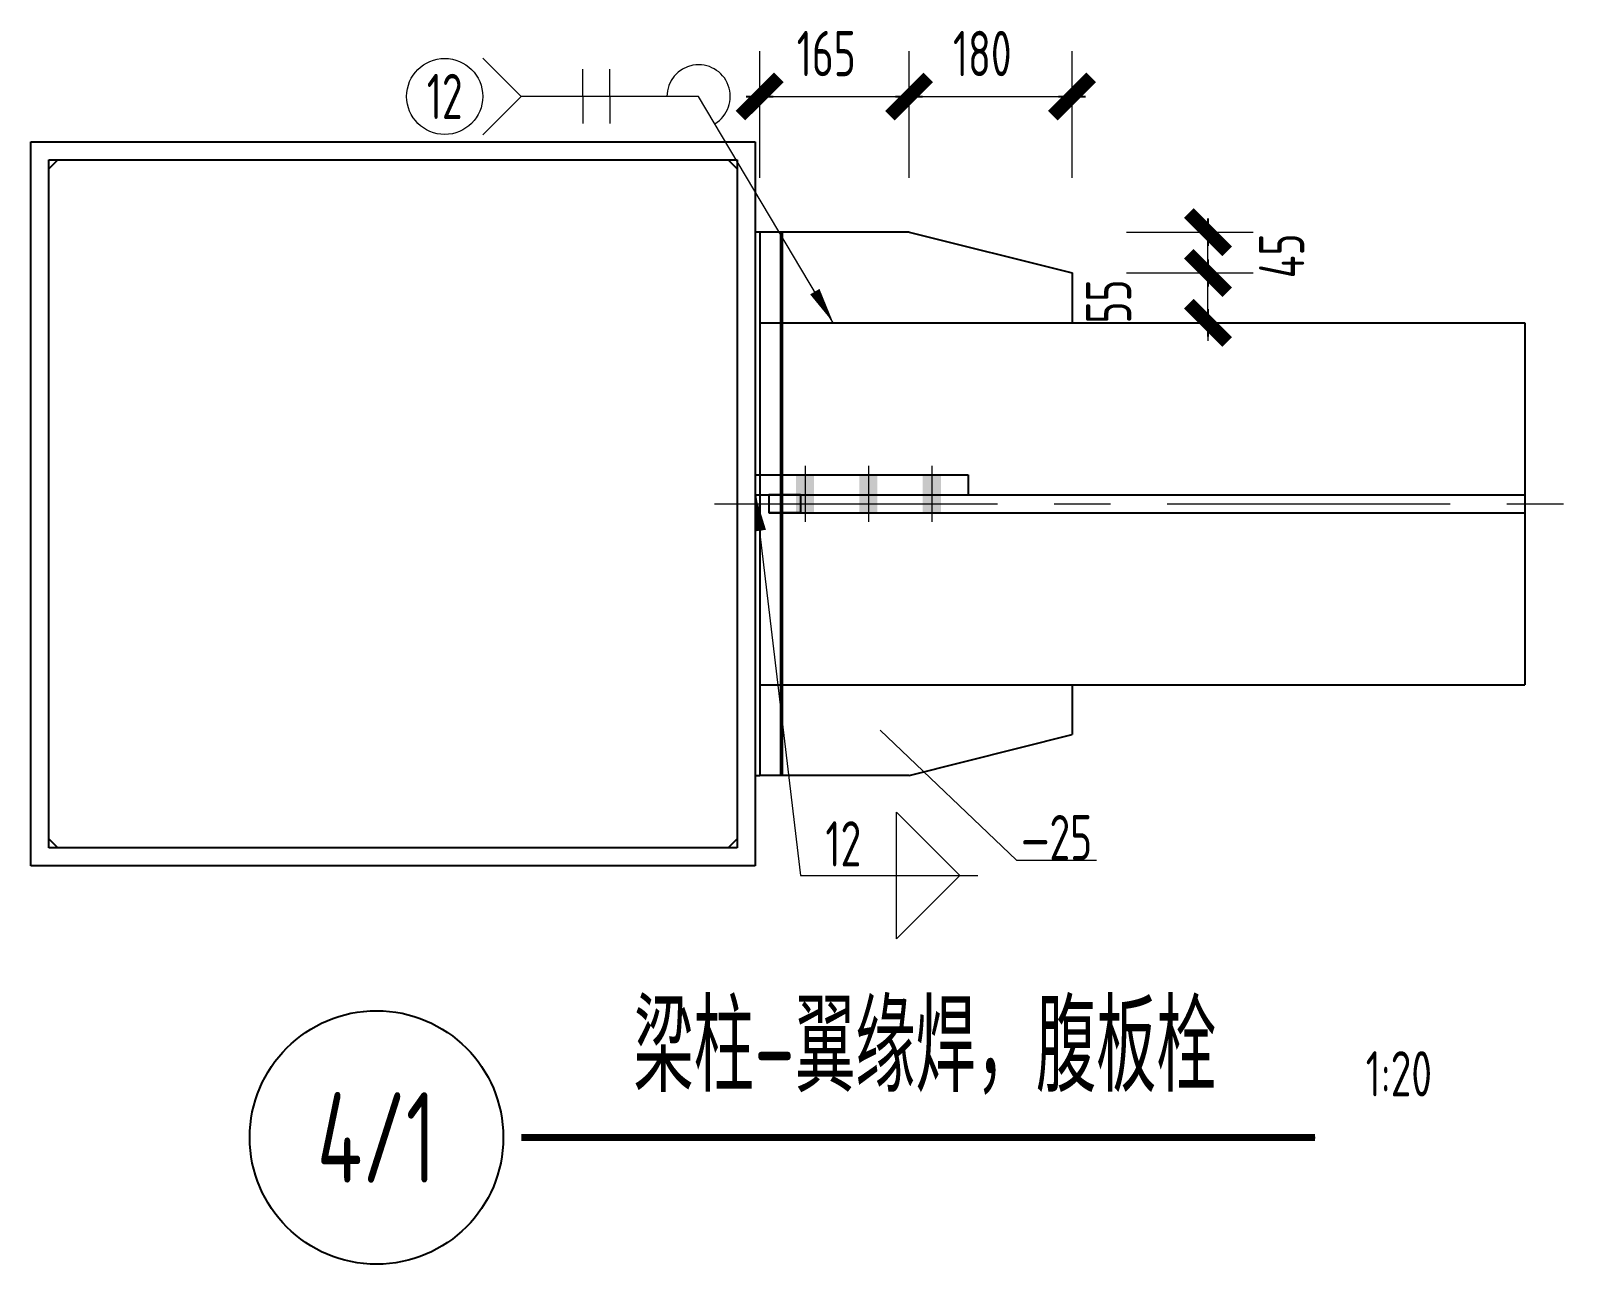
# Model space of a CAD drawing. Extents: x 31132 to 885236, y 345273 to 1212165.
# Drawn here: x 257124 to 263924, y 430736 to 436186 of the extents above; entities that cross this region are included whole.
import ezdxf
from ezdxf.enums import TextEntityAlignment as Align

# ---------------------------------------------------------------- set-up
doc = ezdxf.new("R2010")
doc.units = 0
doc.header["$LTSCALE"] = 1000
doc.linetypes.add('CENTER', pattern=[2, 1.25, -0.25, 0.25, -0.25])
doc.layers.get('0').update_dxf_attribs({"linetype": 'CONTINUOUS'})
doc.layers.add('AXIS', color=253, linetype='CENTER')
doc.styles.add('StTextStyle', font='yjkeng.shx', dxfattribs={"width": 0.7, "height": 250, "bigfont": 'yjkchn.shx'})
doc.styles.add('StTextStyleDim', font='yjkeng.shx', dxfattribs={"width": 0.7, "height": 50, "bigfont": 'yjkchn.shx'})

# ---------------------------------------------------------------- blocks, each defined once
blk = doc.blocks.new('Studio2')
blk.add_line((-200, 0), (200, 0))
blk.add_lwpolyline([(-106, -106, 60, 60, 0), (106, 106, 100, 100, 0)], format="xyseb")
blk = doc.blocks.new('_ArchTick')
at = {"color": 0, "linetype": 'ByBlock', "const_width": 0.5}
blk.add_lwpolyline([(-0.707, -0.707), (0.707, 0.707)], dxfattribs=at)

msp = doc.modelspace()

# ---------------------------------------------------------------- linework, layer by layer
at = {"color": 4, "linetype": 'ByBlock', "lineweight": 13}
for p, q in [((260343.66, 435536.09), (260343.66, 436096.09)), ((261003.66, 435536.09), (261003.66, 436096.09)), ((261003.66, 435536.09), (261003.66, 436096.09)), ((261723.66, 435536.09), (261723.66, 436096.09)), ((259119.95, 436065.8), (259289.66, 435896.09)), ((259561.66, 435896.09), (259561.66, 436016.09)), ((259681.66, 435896.09), (259681.66, 436016.09)), ((259289.66, 435896.09), (259119.95, 435726.39)), ((260073.66, 435896.09), (259289.66, 435896.09)), ((259561.66, 435896.09), (259561.66, 435776.09)), ((259681.66, 435896.09), (259681.66, 435776.09)), ((260668.66, 434896.09), (260073.66, 435896.09)), ((260343.66, 435896.09), (261003.66, 435896.09)), ((261003.66, 435896.09), (261723.66, 435896.09)), ((261963.66, 435296.09), (262523.66, 435296.09)), ((262323.66, 435116.09), (262323.66, 435296.09)), ((262323.66, 435116.09), (262323.66, 435196.09)), ((261963.66, 435116.09), (262523.66, 435116.09)), ((261963.66, 435116.09), (262523.66, 435116.09)), ((262323.66, 434896.09), (262323.66, 435116.09)), ((260668.66, 434896.09), (260586.84, 435033.59)), ((262323.66, 434896.09), (262323.66, 434816.09)), ((260543.66, 434264.09), (260543.66, 434016.09)), ((260823.66, 434264.09), (260823.66, 434016.09)), ((261103.66, 434264.09), (261103.66, 434016.09)), ((260323.66, 434136.09), (260523.66, 432453.54)), ((260875.66, 433096.09), (261478.46, 432521.09)), ((260947.66, 432173.54), (260947.66, 432733.54)), ((260947.66, 432733.54), (261227.66, 432453.54)), ((261478.46, 432521.09), (261831.26, 432521.09)), ((260523.66, 432453.54), (261307.66, 432453.54)), ((261227.66, 432453.54), (260947.66, 432173.54))]:
    msp.add_line(p, q, dxfattribs=at)
at = {"color": 4, "linetype": 'ByBlock'}
for p, q in [((257123.66, 435696.09), (260323.66, 435696.09)), ((257123.66, 432496.09), (257123.66, 435696.09)), ((260323.66, 435696.09), (260323.66, 432496.09)), ((257203.66, 435616.09), (260243.66, 435616.09)), ((257203.66, 432576.09), (257203.66, 435616.09)), ((257243.66, 435616.09), (257203.66, 435576.09)), ((260243.66, 435576.09), (260203.66, 435616.09)), ((260243.66, 435616.09), (260243.66, 432576.09)), ((260343.66, 435296.09), (260323.66, 435296.09)), ((260435.66, 435296.09), (260343.66, 435296.09)), ((260343.66, 435296.09), (260343.66, 434896.09)), ((261003.66, 435296.09), (260435.66, 435296.09)), ((260435.66, 435296.09), (260435.66, 434896.09)), ((260443.66, 432896.09), (260443.66, 435296.09)), ((261003.66, 435296.09), (261723.66, 435116.09)), ((261723.66, 435116.09), (261723.66, 434896.09)), ((260343.66, 434896.09), (260343.66, 433296.09)), ((260343.66, 434896.09), (260435.66, 434896.09)), ((260435.66, 434896.09), (263723.66, 434896.09)), ((260435.66, 434896.09), (260435.66, 433296.09)), ((261963.66, 434896.09), (262523.66, 434896.09)), ((263723.66, 434896.09), (263723.66, 433296.09)), ((260323.66, 434224.09), (261263.66, 434224.09)), ((261263.66, 434224.09), (261263.66, 434136.09)), ((260323.66, 434136.09), (261263.66, 434136.09)), ((260323.66, 434136.09), (260347.27, 433977.85)), ((260383.66, 434136.09), (260386.45, 434136.09)), ((260385.16, 434136.09), (260383.66, 434136.09)), ((260383.66, 434136.09), (260383.66, 434056.09)), ((260387.96, 434136.09), (260385.16, 434136.09)), ((260386.45, 434136.09), (260389.24, 434136.09)), ((260390.75, 434136.09), (260387.96, 434136.09)), ((260389.24, 434136.09), (260392.04, 434136.09)), ((260393.55, 434136.09), (260390.75, 434136.09)), ((260392.04, 434136.09), (260394.83, 434136.09)), ((260396.34, 434136.09), (260393.55, 434136.09)), ((260394.83, 434136.09), (260397.63, 434136.09)), ((260399.13, 434136.09), (260396.34, 434136.09)), ((260397.63, 434136.09), (260400.41, 434136.09)), ((260401.9, 434136.09), (260399.13, 434136.09)), ((260400.41, 434136.09), (260403.17, 434136.09)), ((260404.65, 434136.09), (260401.9, 434136.09)), ((260403.17, 434136.09), (260405.92, 434136.09)), ((260407.41, 434136.09), (260404.65, 434136.09)), ((260405.92, 434136.09), (260408.68, 434136.09)), ((260410.17, 434136.09), (260407.41, 434136.09)), ((260408.68, 434136.09), (260411.44, 434136.09)), ((260412.93, 434136.09), (260410.17, 434136.09)), ((260411.44, 434136.09), (260414.2, 434136.09)), ((260415.67, 434136.09), (260412.93, 434136.09)), ((260414.2, 434136.09), (260416.91, 434136.09)), ((260418.36, 434136.09), (260415.67, 434136.09)), ((260416.91, 434136.09), (260419.6, 434136.09)), ((260421.05, 434136.09), (260418.36, 434136.09)), ((260419.6, 434136.09), (260422.28, 434136.09)), ((260423.74, 434136.09), (260421.05, 434136.09)), ((260422.28, 434136.09), (260424.97, 434136.09)), ((260426.43, 434136.09), (260423.74, 434136.09)), ((260424.97, 434136.09), (260427.66, 434136.09)), ((260429.11, 434136.09), (260426.43, 434136.09)), ((260427.66, 434136.09), (260430.33, 434136.09)), ((260431.73, 434136.09), (260429.11, 434136.09)), ((260430.33, 434136.09), (260432.92, 434136.09)), ((260434.32, 434136.09), (260431.73, 434136.09)), ((260432.92, 434136.09), (260435.51, 434136.09)), ((260436.9, 434136.09), (260434.32, 434136.09)), ((260435.51, 434136.09), (260438.09, 434136.09)), ((260439.49, 434136.09), (260436.9, 434136.09)), ((260438.09, 434136.09), (260440.68, 434136.09)), ((260442.07, 434136.09), (260439.49, 434136.09)), ((260440.68, 434136.09), (260443.26, 434136.09)), ((260444.64, 434136.09), (260442.07, 434136.09)), ((260443.26, 434136.09), (260445.77, 434136.09)), ((260447.09, 434136.09), (260444.64, 434136.09)), ((260445.77, 434136.09), (260448.22, 434136.09)), ((260449.54, 434136.09), (260447.09, 434136.09)), ((260448.22, 434136.09), (260450.67, 434136.09)), ((260451.99, 434136.09), (260449.54, 434136.09)), ((260450.67, 434136.09), (260453.12, 434136.09)), ((260454.44, 434136.09), (260451.99, 434136.09)), ((260453.12, 434136.09), (260455.57, 434136.09)), ((260456.89, 434136.09), (260454.44, 434136.09)), ((260455.57, 434136.09), (260458.02, 434136.09)), ((260459.26, 434136.09), (260456.89, 434136.09)), ((260458.02, 434136.09), (260460.31, 434136.09)), ((260461.54, 434136.09), (260459.26, 434136.09)), ((260460.31, 434136.09), (260462.59, 434136.09)), ((260463.82, 434136.09), (260461.54, 434136.09)), ((260462.59, 434136.09), (260464.87, 434136.09)), ((260466.11, 434136.09), (260463.82, 434136.09)), ((260464.87, 434136.09), (260467.16, 434136.09)), ((260468.39, 434136.09), (260466.11, 434136.09)), ((260467.16, 434136.09), (260469.44, 434136.09)), ((260470.67, 434136.09), (260468.39, 434136.09)), ((260469.44, 434136.09), (260471.65, 434136.09)), ((260472.78, 434136.09), (260470.67, 434136.09)), ((260471.65, 434136.09), (260473.74, 434136.09)), ((260474.87, 434136.09), (260472.78, 434136.09)), ((260473.74, 434136.09), (260475.83, 434136.09)), ((260476.95, 434136.09), (260474.87, 434136.09)), ((260475.83, 434136.09), (260477.91, 434136.09)), ((260479.04, 434136.09), (260476.95, 434136.09)), ((260477.91, 434136.09), (260480, 434136.09)), ((260481.13, 434136.09), (260479.04, 434136.09)), ((260480, 434136.09), (260482.09, 434136.09)), ((260483.15, 434136.09), (260481.13, 434136.09)), ((260482.09, 434136.09), (260484.01, 434136.09)), ((260485.02, 434136.09), (260483.15, 434136.09)), ((260484.01, 434136.09), (260485.88, 434136.09)), ((260486.88, 434136.09), (260485.02, 434136.09)), ((260485.88, 434136.09), (260487.74, 434136.09)), ((260488.75, 434136.09), (260486.88, 434136.09)), ((260487.74, 434136.09), (260489.61, 434136.09)), ((260490.61, 434136.09), (260488.75, 434136.09)), ((260489.61, 434136.09), (260491.47, 434136.09)), ((260492.48, 434136.09), (260490.61, 434136.09)), ((260491.47, 434136.09), (260493.31, 434136.09)), ((260494.18, 434136.09), (260492.48, 434136.09)), ((260493.31, 434136.09), (260494.93, 434136.09)), ((260495.8, 434136.09), (260494.18, 434136.09)), ((260494.93, 434136.09), (260496.55, 434136.09)), ((260497.42, 434136.09), (260495.8, 434136.09)), ((260496.55, 434136.09), (260498.16, 434136.09)), ((260499.04, 434136.09), (260497.42, 434136.09)), ((260498.16, 434136.09), (260499.78, 434136.09)), ((260500.66, 434136.09), (260499.04, 434136.09)), ((260499.78, 434136.09), (260501.4, 434136.09)), ((260502.26, 434136.09), (260500.66, 434136.09)), ((260501.4, 434136.09), (260502.89, 434136.09)), ((260503.62, 434136.09), (260502.26, 434136.09)), ((260502.89, 434136.09), (260504.24, 434136.09)), ((260504.97, 434136.09), (260503.62, 434136.09)), ((260504.24, 434136.09), (260505.59, 434136.09)), ((260506.33, 434136.09), (260504.97, 434136.09)), ((260505.59, 434136.09), (260506.95, 434136.09)), ((260507.68, 434136.09), (260506.33, 434136.09)), ((260506.95, 434136.09), (260508.3, 434136.09)), ((260509.03, 434136.09), (260507.68, 434136.09)), ((260508.3, 434136.09), (260509.66, 434136.09)), ((260510.26, 434136.09), (260509.03, 434136.09)), ((260509.66, 434136.09), (260510.76, 434136.09)), ((260511.33, 434136.09), (260510.26, 434136.09)), ((260510.76, 434136.09), (260511.83, 434136.09)), ((260512.4, 434136.09), (260511.33, 434136.09)), ((260511.83, 434136.09), (260512.9, 434136.09)), ((260513.48, 434136.09), (260512.4, 434136.09)), ((260512.9, 434136.09), (260513.97, 434136.09)), ((260514.55, 434136.09), (260513.48, 434136.09)), ((260513.97, 434136.09), (260515.04, 434136.09)), ((260515.62, 434136.09), (260514.55, 434136.09)), ((260515.04, 434136.09), (260516.02, 434136.09)), ((260516.44, 434136.09), (260515.62, 434136.09)), ((260516.02, 434136.09), (260516.8, 434136.09)), ((260517.22, 434136.09), (260516.44, 434136.09)), ((260516.8, 434136.09), (260517.57, 434136.09)), ((260517.99, 434136.09), (260517.22, 434136.09)), ((260517.57, 434136.09), (260518.35, 434136.09)), ((260518.77, 434136.09), (260517.99, 434136.09)), ((260518.35, 434136.09), (260519.12, 434136.09)), ((260519.54, 434136.09), (260518.77, 434136.09)), ((260519.12, 434136.09), (260519.9, 434136.09)), ((260520.25, 434136.09), (260519.54, 434136.09)), ((260519.9, 434136.09), (260520.46, 434136.09)), ((260520.72, 434136.09), (260520.25, 434136.09)), ((260520.46, 434136.09), (260520.93, 434136.09)), ((260521.19, 434136.09), (260520.72, 434136.09)), ((260520.93, 434136.09), (260521.4, 434136.09)), ((260521.65, 434136.09), (260521.19, 434136.09)), ((260521.4, 434136.09), (260521.87, 434136.09)), ((260522.12, 434136.09), (260521.65, 434136.09)), ((260521.87, 434136.09), (260522.34, 434136.09)), ((260522.59, 434136.09), (260522.12, 434136.09)), ((260522.34, 434136.09), (260522.79, 434136.09)), ((260522.87, 434136.09), (260522.59, 434136.09)), ((260522.79, 434136.09), (260522.94, 434136.09)), ((260523.03, 434136.09), (260522.87, 434136.09)), ((260522.94, 434136.09), (260523.1, 434136.09)), ((260523.18, 434136.09), (260523.03, 434136.09)), ((260523.1, 434136.09), (260523.26, 434136.09)), ((260523.34, 434136.09), (260523.18, 434136.09)), ((260523.26, 434136.09), (260523.41, 434136.09)), ((260523.5, 434136.09), (260523.34, 434136.09)), ((260523.41, 434136.09), (260523.57, 434136.09)), ((260523.66, 434136.09), (260523.5, 434136.09)), ((260523.57, 434136.09), (260523.66, 434136.09)), ((260523.66, 434136.09), (260523.66, 434056.09)), ((260523.66, 434136.09), (263723.66, 434136.09)), ((260383.66, 434056.09), (260386.45, 434056.09)), ((260385.16, 434056.09), (260383.66, 434056.09)), ((260387.96, 434056.09), (260385.16, 434056.09)), ((260386.45, 434056.09), (260389.24, 434056.09)), ((260390.75, 434056.09), (260387.96, 434056.09)), ((260389.24, 434056.09), (260392.04, 434056.09)), ((260393.55, 434056.09), (260390.75, 434056.09)), ((260392.04, 434056.09), (260394.83, 434056.09)), ((260396.34, 434056.09), (260393.55, 434056.09)), ((260394.83, 434056.09), (260397.63, 434056.09)), ((260399.13, 434056.09), (260396.34, 434056.09)), ((260397.63, 434056.09), (260400.41, 434056.09)), ((260401.9, 434056.09), (260399.13, 434056.09)), ((260400.41, 434056.09), (260403.17, 434056.09)), ((260404.65, 434056.09), (260401.9, 434056.09)), ((260403.17, 434056.09), (260405.92, 434056.09)), ((260407.41, 434056.09), (260404.65, 434056.09)), ((260405.92, 434056.09), (260408.68, 434056.09)), ((260410.17, 434056.09), (260407.41, 434056.09)), ((260408.68, 434056.09), (260411.44, 434056.09)), ((260412.93, 434056.09), (260410.17, 434056.09)), ((260411.44, 434056.09), (260414.2, 434056.09)), ((260415.67, 434056.09), (260412.93, 434056.09)), ((260414.2, 434056.09), (260416.91, 434056.09)), ((260418.36, 434056.09), (260415.67, 434056.09)), ((260416.91, 434056.09), (260419.6, 434056.09)), ((260421.05, 434056.09), (260418.36, 434056.09)), ((260419.6, 434056.09), (260422.28, 434056.09)), ((260423.74, 434056.09), (260421.05, 434056.09)), ((260422.28, 434056.09), (260424.97, 434056.09)), ((260426.43, 434056.09), (260423.74, 434056.09)), ((260424.97, 434056.09), (260427.66, 434056.09)), ((260429.11, 434056.09), (260426.43, 434056.09)), ((260427.66, 434056.09), (260430.33, 434056.09)), ((260431.73, 434056.09), (260429.11, 434056.09)), ((260430.33, 434056.09), (260432.92, 434056.09)), ((260434.32, 434056.09), (260431.73, 434056.09)), ((260432.92, 434056.09), (260435.51, 434056.09)), ((260436.9, 434056.09), (260434.32, 434056.09)), ((260435.51, 434056.09), (260438.09, 434056.09)), ((260439.49, 434056.09), (260436.9, 434056.09)), ((260438.09, 434056.09), (260440.68, 434056.09)), ((260442.07, 434056.09), (260439.49, 434056.09)), ((260440.68, 434056.09), (260443.26, 434056.09)), ((260444.64, 434056.09), (260442.07, 434056.09)), ((260443.26, 434056.09), (260445.77, 434056.09)), ((260447.09, 434056.09), (260444.64, 434056.09)), ((260445.77, 434056.09), (260448.22, 434056.09)), ((260449.54, 434056.09), (260447.09, 434056.09)), ((260448.22, 434056.09), (260450.67, 434056.09)), ((260451.99, 434056.09), (260449.54, 434056.09)), ((260450.67, 434056.09), (260453.12, 434056.09)), ((260454.44, 434056.09), (260451.99, 434056.09)), ((260453.12, 434056.09), (260455.57, 434056.09)), ((260456.89, 434056.09), (260454.44, 434056.09)), ((260455.57, 434056.09), (260458.02, 434056.09)), ((260459.26, 434056.09), (260456.89, 434056.09)), ((260458.02, 434056.09), (260460.31, 434056.09)), ((260461.54, 434056.09), (260459.26, 434056.09)), ((260460.31, 434056.09), (260462.59, 434056.09)), ((260463.82, 434056.09), (260461.54, 434056.09)), ((260462.59, 434056.09), (260464.87, 434056.09)), ((260466.11, 434056.09), (260463.82, 434056.09)), ((260464.87, 434056.09), (260467.16, 434056.09)), ((260468.39, 434056.09), (260466.11, 434056.09)), ((260467.16, 434056.09), (260469.44, 434056.09)), ((260470.67, 434056.09), (260468.39, 434056.09)), ((260469.44, 434056.09), (260471.65, 434056.09)), ((260472.78, 434056.09), (260470.67, 434056.09)), ((260471.65, 434056.09), (260473.74, 434056.09)), ((260474.87, 434056.09), (260472.78, 434056.09)), ((260473.74, 434056.09), (260475.83, 434056.09)), ((260476.95, 434056.09), (260474.87, 434056.09)), ((260475.83, 434056.09), (260477.91, 434056.09)), ((260479.04, 434056.09), (260476.95, 434056.09)), ((260477.91, 434056.09), (260480, 434056.09)), ((260481.13, 434056.09), (260479.04, 434056.09)), ((260480, 434056.09), (260482.09, 434056.09)), ((260483.15, 434056.09), (260481.13, 434056.09)), ((260482.09, 434056.09), (260484.01, 434056.09)), ((260485.02, 434056.09), (260483.15, 434056.09)), ((260484.01, 434056.09), (260485.88, 434056.09)), ((260486.88, 434056.09), (260485.02, 434056.09)), ((260485.88, 434056.09), (260487.74, 434056.09)), ((260488.75, 434056.09), (260486.88, 434056.09)), ((260487.74, 434056.09), (260489.61, 434056.09)), ((260490.61, 434056.09), (260488.75, 434056.09)), ((260489.61, 434056.09), (260491.47, 434056.09)), ((260492.48, 434056.09), (260490.61, 434056.09)), ((260491.47, 434056.09), (260493.31, 434056.09)), ((260494.18, 434056.09), (260492.48, 434056.09)), ((260493.31, 434056.09), (260494.93, 434056.09)), ((260495.8, 434056.09), (260494.18, 434056.09)), ((260494.93, 434056.09), (260496.55, 434056.09)), ((260497.42, 434056.09), (260495.8, 434056.09)), ((260496.55, 434056.09), (260498.16, 434056.09)), ((260499.04, 434056.09), (260497.42, 434056.09)), ((260498.16, 434056.09), (260499.78, 434056.09)), ((260500.66, 434056.09), (260499.04, 434056.09)), ((260499.78, 434056.09), (260501.4, 434056.09)), ((260502.26, 434056.09), (260500.66, 434056.09)), ((260501.4, 434056.09), (260502.89, 434056.09)), ((260503.62, 434056.09), (260502.26, 434056.09)), ((260502.89, 434056.09), (260504.24, 434056.09)), ((260504.97, 434056.09), (260503.62, 434056.09)), ((260504.24, 434056.09), (260505.59, 434056.09)), ((260506.33, 434056.09), (260504.97, 434056.09)), ((260505.59, 434056.09), (260506.95, 434056.09)), ((260507.68, 434056.09), (260506.33, 434056.09)), ((260506.95, 434056.09), (260508.3, 434056.09)), ((260509.03, 434056.09), (260507.68, 434056.09)), ((260508.3, 434056.09), (260509.66, 434056.09)), ((260510.26, 434056.09), (260509.03, 434056.09)), ((260509.66, 434056.09), (260510.76, 434056.09)), ((260511.33, 434056.09), (260510.26, 434056.09)), ((260510.76, 434056.09), (260511.83, 434056.09)), ((260512.4, 434056.09), (260511.33, 434056.09)), ((260511.83, 434056.09), (260512.9, 434056.09)), ((260513.48, 434056.09), (260512.4, 434056.09)), ((260512.9, 434056.09), (260513.97, 434056.09)), ((260514.55, 434056.09), (260513.48, 434056.09)), ((260513.97, 434056.09), (260515.04, 434056.09)), ((260515.62, 434056.09), (260514.55, 434056.09)), ((260515.04, 434056.09), (260516.02, 434056.09)), ((260516.44, 434056.09), (260515.62, 434056.09)), ((260516.02, 434056.09), (260516.8, 434056.09)), ((260517.22, 434056.09), (260516.44, 434056.09)), ((260516.8, 434056.09), (260517.57, 434056.09)), ((260517.99, 434056.09), (260517.22, 434056.09)), ((260517.57, 434056.09), (260518.35, 434056.09)), ((260518.77, 434056.09), (260517.99, 434056.09)), ((260518.35, 434056.09), (260519.12, 434056.09)), ((260519.54, 434056.09), (260518.77, 434056.09)), ((260519.12, 434056.09), (260519.9, 434056.09)), ((260520.25, 434056.09), (260519.54, 434056.09)), ((260519.9, 434056.09), (260520.46, 434056.09)), ((260520.72, 434056.09), (260520.25, 434056.09)), ((260520.46, 434056.09), (260520.93, 434056.09)), ((260521.19, 434056.09), (260520.72, 434056.09)), ((260520.93, 434056.09), (260521.4, 434056.09)), ((260521.65, 434056.09), (260521.19, 434056.09)), ((260521.4, 434056.09), (260521.87, 434056.09)), ((260522.12, 434056.09), (260521.65, 434056.09)), ((260521.87, 434056.09), (260522.34, 434056.09)), ((260522.59, 434056.09), (260522.12, 434056.09)), ((260522.34, 434056.09), (260522.79, 434056.09)), ((260522.87, 434056.09), (260522.59, 434056.09)), ((260522.79, 434056.09), (260522.94, 434056.09)), ((260523.03, 434056.09), (260522.87, 434056.09)), ((260522.94, 434056.09), (260523.1, 434056.09)), ((260523.18, 434056.09), (260523.03, 434056.09)), ((260523.1, 434056.09), (260523.26, 434056.09)), ((260523.34, 434056.09), (260523.18, 434056.09)), ((260523.26, 434056.09), (260523.41, 434056.09)), ((260523.5, 434056.09), (260523.34, 434056.09)), ((260523.41, 434056.09), (260523.57, 434056.09)), ((260523.66, 434056.09), (260523.5, 434056.09)), ((260523.57, 434056.09), (260523.66, 434056.09)), ((260523.66, 434056.09), (263723.66, 434056.09)), ((260343.66, 433296.09), (260435.66, 433296.09)), ((260343.66, 433296.09), (260343.66, 432896.09)), ((260435.66, 433296.09), (263723.66, 433296.09)), ((260435.66, 433296.09), (260435.66, 432896.09)), ((261723.66, 433296.09), (261723.66, 433076.09)), ((261003.66, 432896.09), (261723.66, 433076.09)), ((260323.66, 432896.09), (260343.66, 432896.09)), ((260435.66, 432896.09), (260343.66, 432896.09)), ((261003.66, 432896.09), (260435.66, 432896.09)), ((257203.66, 432616.09), (257243.66, 432576.09)), ((260203.66, 432576.09), (260243.66, 432616.09)), ((260243.66, 432576.09), (257203.66, 432576.09)), ((260323.66, 432496.09), (257123.66, 432496.09))]:
    msp.add_line(p, q, dxfattribs=at)
msp.add_line((259290.86, 431296.09), (262796.38, 431296.09))
at = {"color": 4, "linetype": 'ByBlock', "lineweight": 13}
msp.add_lwpolyline([(260668.66, 434896.09, 0, 48, 0), (260586.84, 435033.59, 48, 48, 0)], format="xyseb", dxfattribs=at)
at = {"color": 4, "linetype": 'ByBlock'}
msp.add_lwpolyline([(260323.66, 434136.09, 0, 48, 0), (260347.27, 433977.85, 48, 48, 0)], format="xyseb", dxfattribs=at)
at = {"const_width": 30}
msp.add_lwpolyline([(259290.86, 431296.09), (262796.38, 431296.09)], dxfattribs=at)
at = {"color": 4, "linetype": 'ByBlock', "lineweight": 13}
msp.add_circle((258951.95, 435896.09), 168, dxfattribs=at)
msp.add_circle((258650.86, 431296.09), 560)
msp.add_arc((260073.66, 435896.09), 140, 300.752646, 180, dxfattribs=at)
at = {"color": 4, "linetype": 'ByBlock'}
for points in [[(260503.66, 434056.09, -40), (260583.66, 434056.09, -40), (260503.66, 434224.09, -40), (260583.66, 434224.09, -40)], [(260783.66, 434056.09, -40), (260863.66, 434056.09, -40), (260783.66, 434224.09, -40), (260863.66, 434224.09, -40)], [(261063.66, 434056.09, -40), (261143.66, 434056.09, -40), (261063.66, 434224.09, -40), (261143.66, 434224.09, -40)]]:
    msp.add_solid(points, dxfattribs=at)
at = {"layer": 'AXIS', "lineweight": 9}
msp.add_line((260143.66, 434096.09), (263923.66, 434096.09), dxfattribs=at)

# ---------------------------------------------------------------- block references
at = {"color": 4, "linetype": 'ByBlock', "lineweight": 13}
for name, p, xscale, yscale, zscale in [('_ArchTick', (260343.06, 435896.09), 120, 120, 120), ('_ArchTick', (261003.06, 435895.49), 120, 120, 120), ('_ArchTick', (261723.06, 435896.09), 120, 120, 120), ('Studio2', (260343.06, 435895.49), 0.3, 0.3, 0.3), ('Studio2', (261003.06, 435895.49), 0.3, 0.3, 0.3), ('Studio2', (261723.06, 435895.49), 0.3, 0.3, 0.3)]:
    msp.add_blockref(name, p, dxfattribs=dict(at, xscale=xscale, yscale=yscale, zscale=zscale))
at = {"color": 4, "linetype": 'ByBlock', "lineweight": 13, "rotation": 270}
for name, p, xscale, yscale, zscale in [('_ArchTick', (262323.66, 435296.09), 120, 120, 120), ('Studio2', (262323.66, 435296.09), 0.3, 0.3, 0.3), ('_ArchTick', (262323.66, 435116.09), 120, 120, 120), ('Studio2', (262323.66, 435116.09), 0.3, 0.3, 0.3), ('_ArchTick', (262323.66, 434896.09), 120, 120, 120)]:
    msp.add_blockref(name, p, dxfattribs=dict(at, xscale=xscale, yscale=yscale, zscale=zscale))
at = {"color": 4, "linetype": 'ByBlock', "xscale": 0.3, "yscale": 0.3, "zscale": 0.3, "rotation": 270}
msp.add_blockref('Studio2', (262323.66, 434896.09), dxfattribs=at)

# ---------------------------------------------------------------- texts
at = {"color": 4, "linetype": 'ByBlock', "lineweight": 13, "width": 0.7}
for s, style, p in [('165', 'StTextStyleDim', (260506.99, 435985.62)), ('180', 'StTextStyleDim', (261196.99, 435985.62)), ('12', 'StTextStyle', (260633.81, 432493.54))]:
    msp.add_text(s, height=200, dxfattribs=dict(at, style=style)).set_placement(p)
at = {"color": 4, "linetype": 'ByBlock', "lineweight": 13, "style": 'StTextStyle', "width": 0.7}
msp.add_text('12', height=200, dxfattribs=at).set_placement((258951.95, 435896.09), align=Align.MIDDLE_CENTER)
at = {"color": 4, "linetype": 'ByBlock', "lineweight": 13, "style": 'StTextStyleDim', "width": 0.7}
for s, p in [('45', (262748.92, 435092.76)), ('55', (261984.52, 434892.76))]:
    msp.add_text(s, height=200, rotation=90, dxfattribs=at).set_placement(p)
at = {"color": 4, "linetype": 'ByBlock', "lineweight": 13, "style": 'StTextStyle', "width": 0.7}
msp.add_text('—25', height=200, dxfattribs=at).set_placement((261654.86, 432521.09), align=Align.CENTER)
at = {"style": 'StTextStyle', "width": 0.7}
msp.add_text('梁柱-翼缘焊，腹板栓', height=400, dxfattribs=at).set_placement((261073.53, 431377.58), align=Align.BOTTOM_CENTER)
msp.add_text('1:20', height=200, dxfattribs=at).set_placement((263020.23, 431417.58), align=Align.BOTTOM_LEFT)
msp.add_text('4/1', height=400, dxfattribs=at).set_placement((258650.86, 431296.09), align=Align.MIDDLE_CENTER)

doc.saveas('drawing.dxf')
